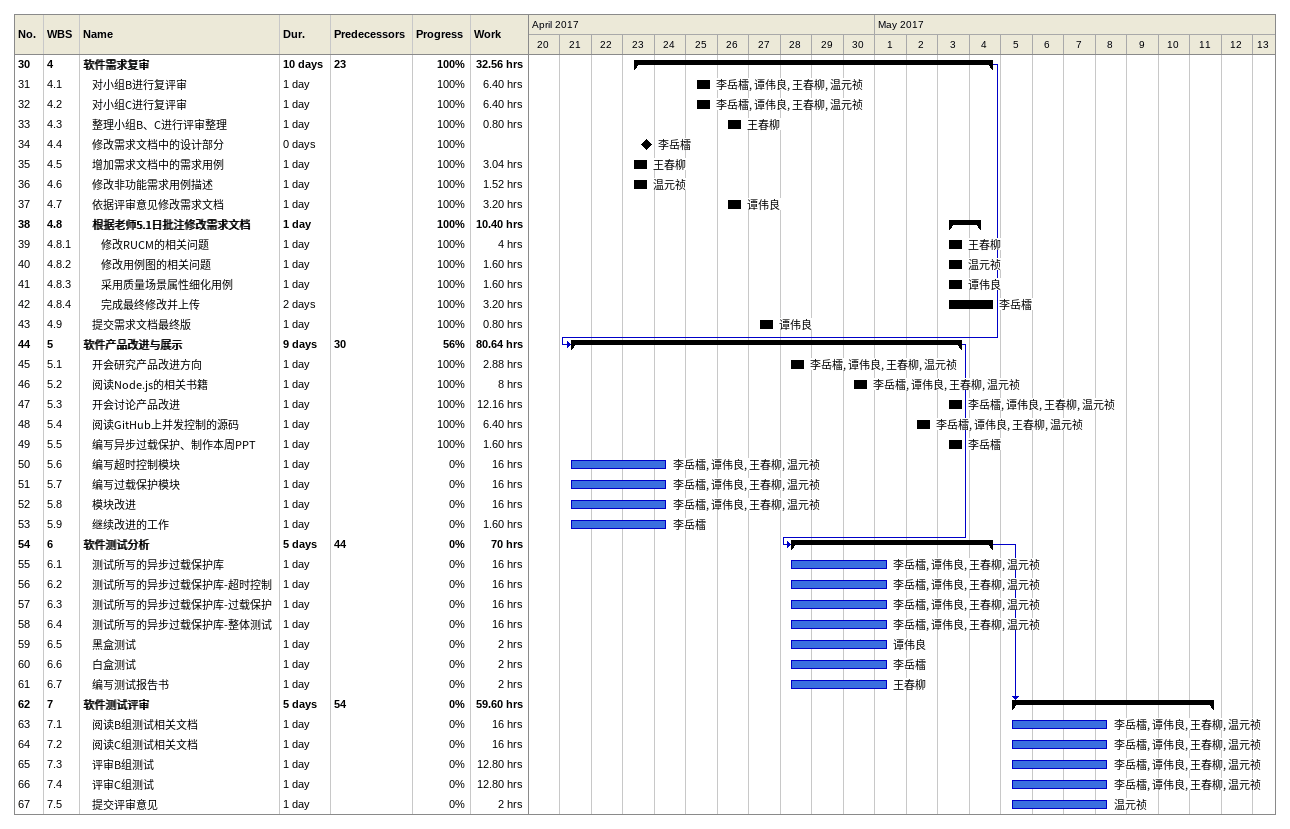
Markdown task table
| ID | WBS | Task | Duration | Start | Finish | Predecessors | Resources | % complete | Work (h) |
|---|---|---|---|---|---|---|---|---|---|
| 30 | 4 | **软件需求复审** | 10d | 2017-04-23 | 2017-05-04 | 23 |  | 100 | 32.56 |
| 31 | 4.1 | 对小组B进行复评审 | 1d | 2017-04-25 | 2017-04-25 |  | 李岳檑, 谭伟良, 王春柳, 温元祯 | 100 | 6.40 |
| 32 | 4.2 | 对小组C进行复评审 | 1d | 2017-04-25 | 2017-04-25 |  | 李岳檑, 谭伟良, 王春柳, 温元祯 | 100 | 6.40 |
| 33 | 4.3 | 整理小组B、C进行评审整理 | 1d | 2017-04-26 | 2017-04-26 |  | 王春柳 | 100 | 0.80 |
| 34 | 4.4 | 修改需求文档中的设计部分 | 0d | 2017-04-23 | 2017-04-23 |  | 李岳檑 | 100 |  |
| 35 | 4.5 | 增加需求文档中的需求用例 | 1d | 2017-04-23 | 2017-04-23 |  | 王春柳 | 100 | 3.04 |
| 36 | 4.6 | 修改非功能需求用例描述 | 1d | 2017-04-23 | 2017-04-23 |  | 温元祯 | 100 | 1.52 |
| 37 | 4.7 | 依据评审意见修改需求文档 | 1d | 2017-04-26 | 2017-04-26 |  | 谭伟良 | 100 | 3.20 |
| 38 | 4.8 | **根据老师5.1日批注修改需求文档** | 1d | 2017-05-03 | 2017-05-04 |  |  | 100 | 10.40 |
| 39 | 4.8.1 | 修改RUCM的相关问题 | 1d | 2017-05-03 | 2017-05-03 |  | 王春柳 | 100 | 4 |
| 40 | 4.8.2 | 修改用例图的相关问题 | 1d | 2017-05-03 | 2017-05-03 |  | 温元祯 | 100 | 1.60 |
| 41 | 4.8.3 | 采用质量场景属性细化用例 | 1d | 2017-05-03 | 2017-05-03 |  | 谭伟良 | 100 | 1.60 |
| 42 | 4.8.4 | 完成最终修改并上传 | 2d | 2017-05-03 | 2017-05-04 |  | 李岳檑 | 100 | 3.20 |
| 43 | 4.9 | 提交需求文档最终版 | 1d | 2017-04-27 | 2017-04-27 |  | 谭伟良 | 100 | 0.80 |
| 44 | 5 | **软件产品改进与展示** | 9d | 2017-04-21 | 2017-05-03 | 30 |  | 56 | 80.64 |
| 45 | 5.1 | 开会研究产品改进方向 | 1d | 2017-04-28 | 2017-04-28 |  | 李岳檑, 谭伟良, 王春柳, 温元祯 | 100 | 2.88 |
| 46 | 5.2 | 阅读Node.js的相关书籍 | 1d | 2017-04-30 | 2017-04-30 |  | 李岳檑, 谭伟良, 王春柳, 温元祯 | 100 | 8 |
| 47 | 5.3 | 开会讨论产品改进 | 1d | 2017-05-03 | 2017-05-03 |  | 李岳檑, 谭伟良, 王春柳, 温元祯 | 100 | 12.16 |
| 48 | 5.4 | 阅读GitHub上并发控制的源码 | 1d | 2017-05-02 | 2017-05-02 |  | 李岳檑, 谭伟良, 王春柳, 温元祯 | 100 | 6.40 |
| 49 | 5.5 | 编写异步过载保护、制作本周PPT | 1d | 2017-05-03 | 2017-05-03 |  | 李岳檑 | 100 | 1.60 |
| 50 | 5.6 | 编写超时控制模块 | 1d | 2017-04-21 | 2017-04-24 |  | 李岳檑, 谭伟良, 王春柳, 温元祯 | 0 | 16 |
| 51 | 5.7 | 编写过载保护模块 | 1d | 2017-04-21 | 2017-04-24 |  | 李岳檑, 谭伟良, 王春柳, 温元祯 | 0 | 16 |
| 52 | 5.8 | 模块改进 | 1d | 2017-04-21 | 2017-04-24 |  | 李岳檑, 谭伟良, 王春柳, 温元祯 | 0 | 16 |
| 53 | 5.9 | 继续改进的工作 | 1d | 2017-04-21 | 2017-04-24 |  | 李岳檑 | 0 | 1.60 |
| 54 | 6 | **软件测试分析** | 5d | 2017-04-28 | 2017-05-04 | 44 |  | 0 | 70 |
| 55 | 6.1 | 测试所写的异步过载保护库 | 1d | 2017-04-28 | 2017-05-01 |  | 李岳檑, 谭伟良, 王春柳, 温元祯 | 0 | 16 |
| 56 | 6.2 | 测试所写的异步过载保护库-超时控制 | 1d | 2017-04-28 | 2017-05-01 |  | 李岳檑, 谭伟良, 王春柳, 温元祯 | 0 | 16 |
| 57 | 6.3 | 测试所写的异步过载保护库-过载保护 | 1d | 2017-04-28 | 2017-05-01 |  | 李岳檑, 谭伟良, 王春柳, 温元祯 | 0 | 16 |
| 58 | 6.4 | 测试所写的异步过载保护库-整体测试 | 1d | 2017-04-28 | 2017-05-01 |  | 李岳檑, 谭伟良, 王春柳, 温元祯 | 0 | 16 |
| 59 | 6.5 | 黑盒测试 | 1d | 2017-04-28 | 2017-05-01 |  | 谭伟良 | 0 | 2 |
| 60 | 6.6 | 白盒测试 | 1d | 2017-04-28 | 2017-05-01 |  | 李岳檑 | 0 | 2 |
| 61 | 6.7 | 编写测试报告书 | 1d | 2017-04-28 | 2017-05-01 |  | 王春柳 | 0 | 2 |
| 62 | 7 | **软件测试评审** | 5d | 2017-05-05 | 2017-05-11 | 54 |  | 0 | 59.60 |
| 63 | 7.1 | 阅读B组测试相关文档 | 1d | 2017-05-05 | 2017-05-08 |  | 李岳檑, 谭伟良, 王春柳, 温元祯 | 0 | 16 |
| 64 | 7.2 | 阅读C组测试相关文档 | 1d | 2017-05-05 | 2017-05-08 |  | 李岳檑, 谭伟良, 王春柳, 温元祯 | 0 | 16 |
| 65 | 7.3 | 评审B组测试 | 1d | 2017-05-05 | 2017-05-08 |  | 李岳檑, 谭伟良, 王春柳, 温元祯 | 0 | 12.80 |
| 66 | 7.4 | 评审C组测试 | 1d | 2017-05-05 | 2017-05-08 |  | 李岳檑, 谭伟良, 王春柳, 温元祯 | 0 | 12.80 |
| 67 | 7.5 | 提交评审意见 | 1d | 2017-05-05 | 2017-05-08 |  | 温元祯 | 0 | 2 |
